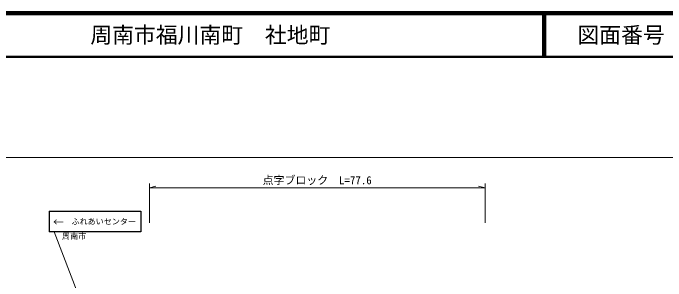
# Model space of a CAD drawing. Units: millimetres, scale not verified. Extents: x 40000 to 680000, y 20000 to 380000.
# Drawn here: x 387326 to 536908, y 318741 to 380000 of the extents above; entities that cross this region are included whole.
import ezdxf
from ezdxf.enums import TextEntityAlignment as Align

# ---------------------------------------------------------------- set-up
doc = ezdxf.new("R2010")
doc.units = ezdxf.units.MM
doc.header["$LTSCALE"] = 1000
for name, color, linetype, lineweight in [('M-STR-HTXT', 7, 'Continuous', 13), ('M-STR-STRC', 7, 'Continuous', 25), ('M-TTL', 2, 'Continuous', 140), ('M-TTL-LINE', 7, 'Continuous', 50)]:
    doc.layers.add(name, color=color, linetype=linetype, lineweight=lineweight)
doc.layers.add('M-TTL-TXT', color=7, linetype='Continuous')
doc.styles.add('ＭＳ ゴシック', font='')
doc.styles.get('ＭＳ ゴシック').set_extended_font_data('MS Gothic')

msp = doc.modelspace()

# ---------------------------------------------------------------- linework, layer by layer
at = {"layer": 'M-STR-HTXT'}
for p, q in [((110817, 347000), (570073, 347000)), ((418561, 341000), (418561, 332000)), ((418561, 340000), (420061, 340400)), ((418561, 340000), (495453, 340000)), ((495453, 340000), (493953, 340400)), ((495453, 341000), (495453, 332000)), ((410315, 294683), (396779, 329948))]:
    msp.add_line(p, q, dxfattribs=at)
at = {"layer": 'M-STR-STRC'}
for p, q in [((395603, 334698), (416603, 334698)), ((395603, 334698), (395603, 329948)), ((416603, 334698), (416603, 329948)), ((416603, 329948), (395603, 329948))]:
    msp.add_line(p, q, dxfattribs=at)
at = {"layer": 'M-TTL'}
msp.add_line((680000, 380000), (40000, 380000), dxfattribs=at)
at = {"layer": 'M-TTL-LINE'}
for p, q in [((508747, 380000), (508747, 370000)), ((509247, 380000), (509247, 370000)), ((40000, 370000), (680000, 370000))]:
    msp.add_line(p, q, dxfattribs=at)

# ---------------------------------------------------------------- texts
at = {"layer": 'M-STR-HTXT', "style": 'ＭＳ ゴシック'}
msp.add_text('点字ブロック\u3000L=77.6', height=1833, dxfattribs=at).set_placement((457007, 340300), align=Align.BOTTOM_CENTER)
at = {"layer": 'M-STR-STRC', "style": 'ＭＳ ゴシック'}
for s, height, p in [('←', 1833, (397736, 332209)), ('ふれあいセンター', 1320, (408103, 332323))]:
    msp.add_text(s, height=height, dxfattribs=at).set_placement(p, align=Align.MIDDLE_CENTER)
msp.add_text('周南市', height=1320, dxfattribs=at).set_placement((401324, 327896), align=Align.BOTTOM_CENTER)
at = {"layer": 'M-TTL-TXT', "style": 'ＭＳ ゴシック'}
msp.add_text('周南市福川南町\u3000社地町', height=3666, dxfattribs=at).set_placement((405024, 375000), align=Align.MIDDLE_LEFT)
msp.add_text('図面番号', height=3666, dxfattribs=at).set_placement((526622, 375000), align=Align.MIDDLE_CENTER)

doc.saveas('drawing.dxf')
